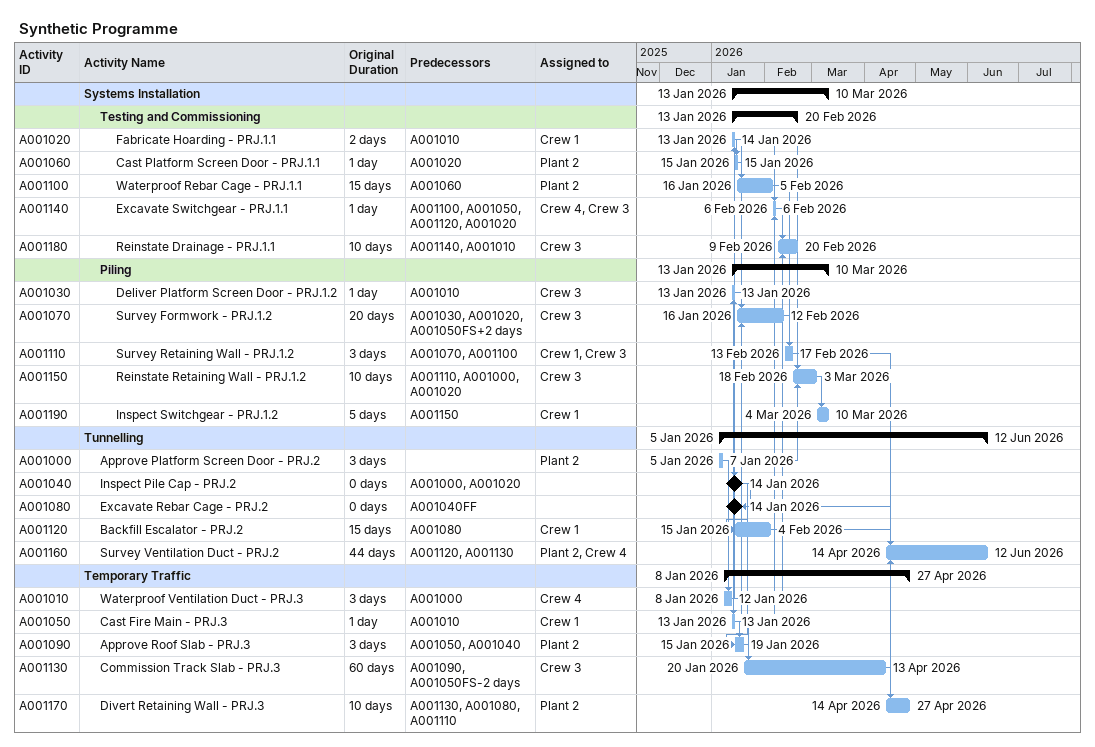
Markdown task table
Synthetic Programme

| ID | Level | Task | Original duration | Start | Finish | Predecessors | Resources |
|---|---|---|---|---|---|---|---|
|  | 1 | **Systems Installation** |  | 2026-01-13 | 2026-03-10 |  |  |
|  | 2 | **Testing and Commissioning** |  | 2026-01-13 | 2026-02-20 |  |  |
| A001020 | 3 | Fabricate Hoarding - PRJ.1.1 | 2d | 2026-01-13 | 2026-01-14 | A001010 | Crew 1 |
| A001060 | 3 | Cast Platform Screen Door - PRJ.1.1 | 1d | 2026-01-15 | 2026-01-15 | A001020 | Plant 2 |
| A001100 | 3 | Waterproof Rebar Cage - PRJ.1.1 | 15d | 2026-01-16 | 2026-02-05 | A001060 | Plant 2 |
| A001140 | 3 | Excavate Switchgear - PRJ.1.1 | 1d | 2026-02-06 | 2026-02-06 | A001100, A001050, A001120, A001020 | Crew 4, Crew 3 |
| A001180 | 3 | Reinstate Drainage - PRJ.1.1 | 10d | 2026-02-09 | 2026-02-20 | A001140, A001010 | Crew 3 |
|  | 2 | **Piling** |  | 2026-01-13 | 2026-03-10 |  |  |
| A001030 | 3 | Deliver Platform Screen Door - PRJ.1.2 | 1d | 2026-01-13 | 2026-01-13 | A001010 | Crew 3 |
| A001070 | 3 | Survey Formwork - PRJ.1.2 | 20d | 2026-01-16 | 2026-02-12 | A001030, A001020, A001050FS+2d | Crew 3 |
| A001110 | 3 | Survey Retaining Wall - PRJ.1.2 | 3d | 2026-02-13 | 2026-02-17 | A001070, A001100 | Crew 1, Crew 3 |
| A001150 | 3 | Reinstate Retaining Wall - PRJ.1.2 | 10d | 2026-02-18 | 2026-03-03 | A001110, A001000, A001020 | Crew 3 |
| A001190 | 3 | Inspect Switchgear - PRJ.1.2 | 5d | 2026-03-04 | 2026-03-10 | A001150 | Crew 1 |
|  | 1 | **Tunnelling** |  | 2026-01-05 | 2026-06-12 |  |  |
| A001000 | 2 | Approve Platform Screen Door - PRJ.2 | 3d | 2026-01-05 | 2026-01-07 |  | Plant 2 |
| A001040 | 2 | Inspect Pile Cap - PRJ.2 | 0d | 2026-01-14 | 2026-01-14 | A001000, A001020 |  |
| A001080 | 2 | Excavate Rebar Cage - PRJ.2 | 0d | 2026-01-14 | 2026-01-14 | A001040FF |  |
| A001120 | 2 | Backfill Escalator - PRJ.2 | 15d | 2026-01-15 | 2026-02-04 | A001080 | Crew 1 |
| A001160 | 2 | Survey Ventilation Duct - PRJ.2 | 44d | 2026-04-14 | 2026-06-12 | A001120, A001130 | Plant 2, Crew 4 |
|  | 1 | **Temporary Traffic** |  | 2026-01-08 | 2026-04-27 |  |  |
| A001010 | 2 | Waterproof Ventilation Duct - PRJ.3 | 3d | 2026-01-08 | 2026-01-12 | A001000 | Crew 4 |
| A001050 | 2 | Cast Fire Main - PRJ.3 | 1d | 2026-01-13 | 2026-01-13 | A001010 | Crew 1 |
| A001090 | 2 | Approve Roof Slab - PRJ.3 | 3d | 2026-01-15 | 2026-01-19 | A001050, A001040 | Plant 2 |
| A001130 | 2 | Commission Track Slab - PRJ.3 | 60d | 2026-01-20 | 2026-04-13 | A001090, A001050FS-2d | Crew 3 |
| A001170 | 2 | Divert Retaining Wall - PRJ.3 | 10d | 2026-04-14 | 2026-04-27 | A001130, A001080, A001110 | Plant 2 |
